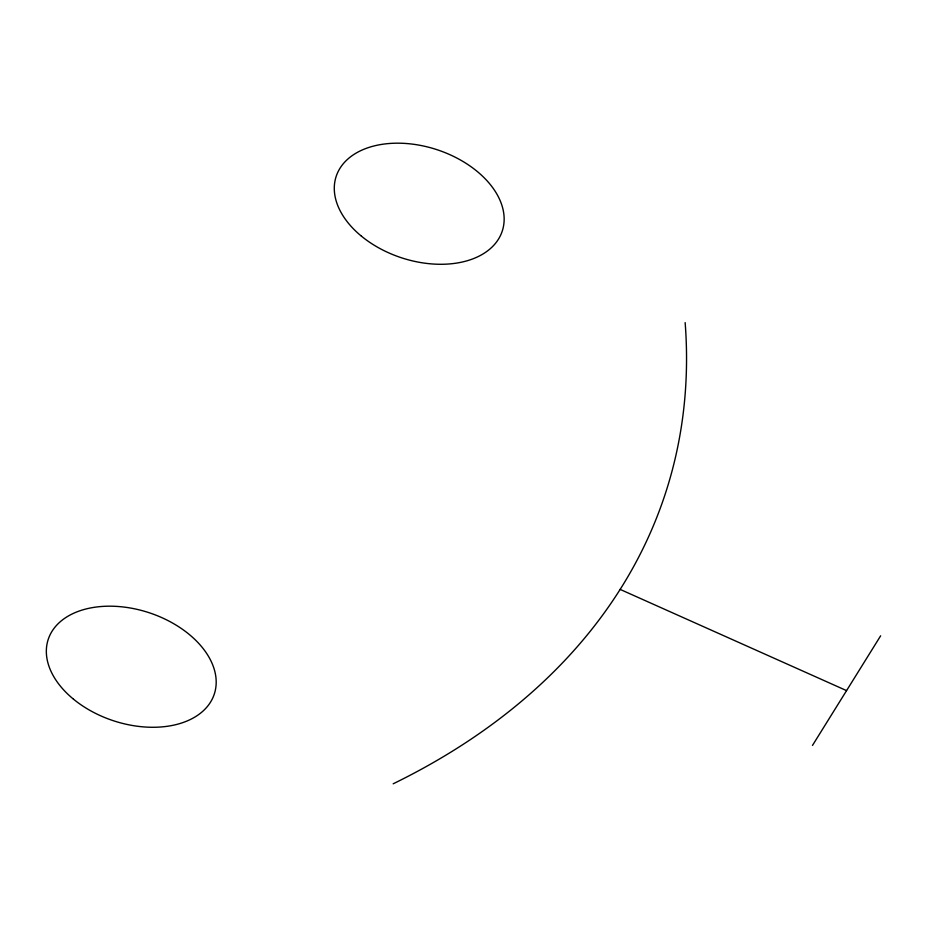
<?xml version="1.0" encoding="UTF-8"?>
<svg xmlns="http://www.w3.org/2000/svg" width="927" height="927" viewBox="0 0 927 927"><rect width="100%" height="100%" fill="white"/><g stroke="black" fill="none" stroke-linecap="round" stroke-linejoin="round"><path stroke-width="1.39" d="M812.481 745.424L880.65 635.806M620.163 589.41L846.56 690.615M685.146 322.608A995.146 647.614 18.2 0 1 393.175 783.802M361.414 236.153A87.416 56.883 18.2 0 0 502.005 231.808A87.416 56.883 18.2 0 0 394.242 143.233A87.416 56.883 18.2 0 0 361.414 236.153M73.465 699.155A87.416 56.883 18.2 0 0 214.044 694.81A87.416 56.883 18.2 0 0 106.292 606.235A87.416 56.883 18.2 0 0 73.465 699.155"/></g></svg>
